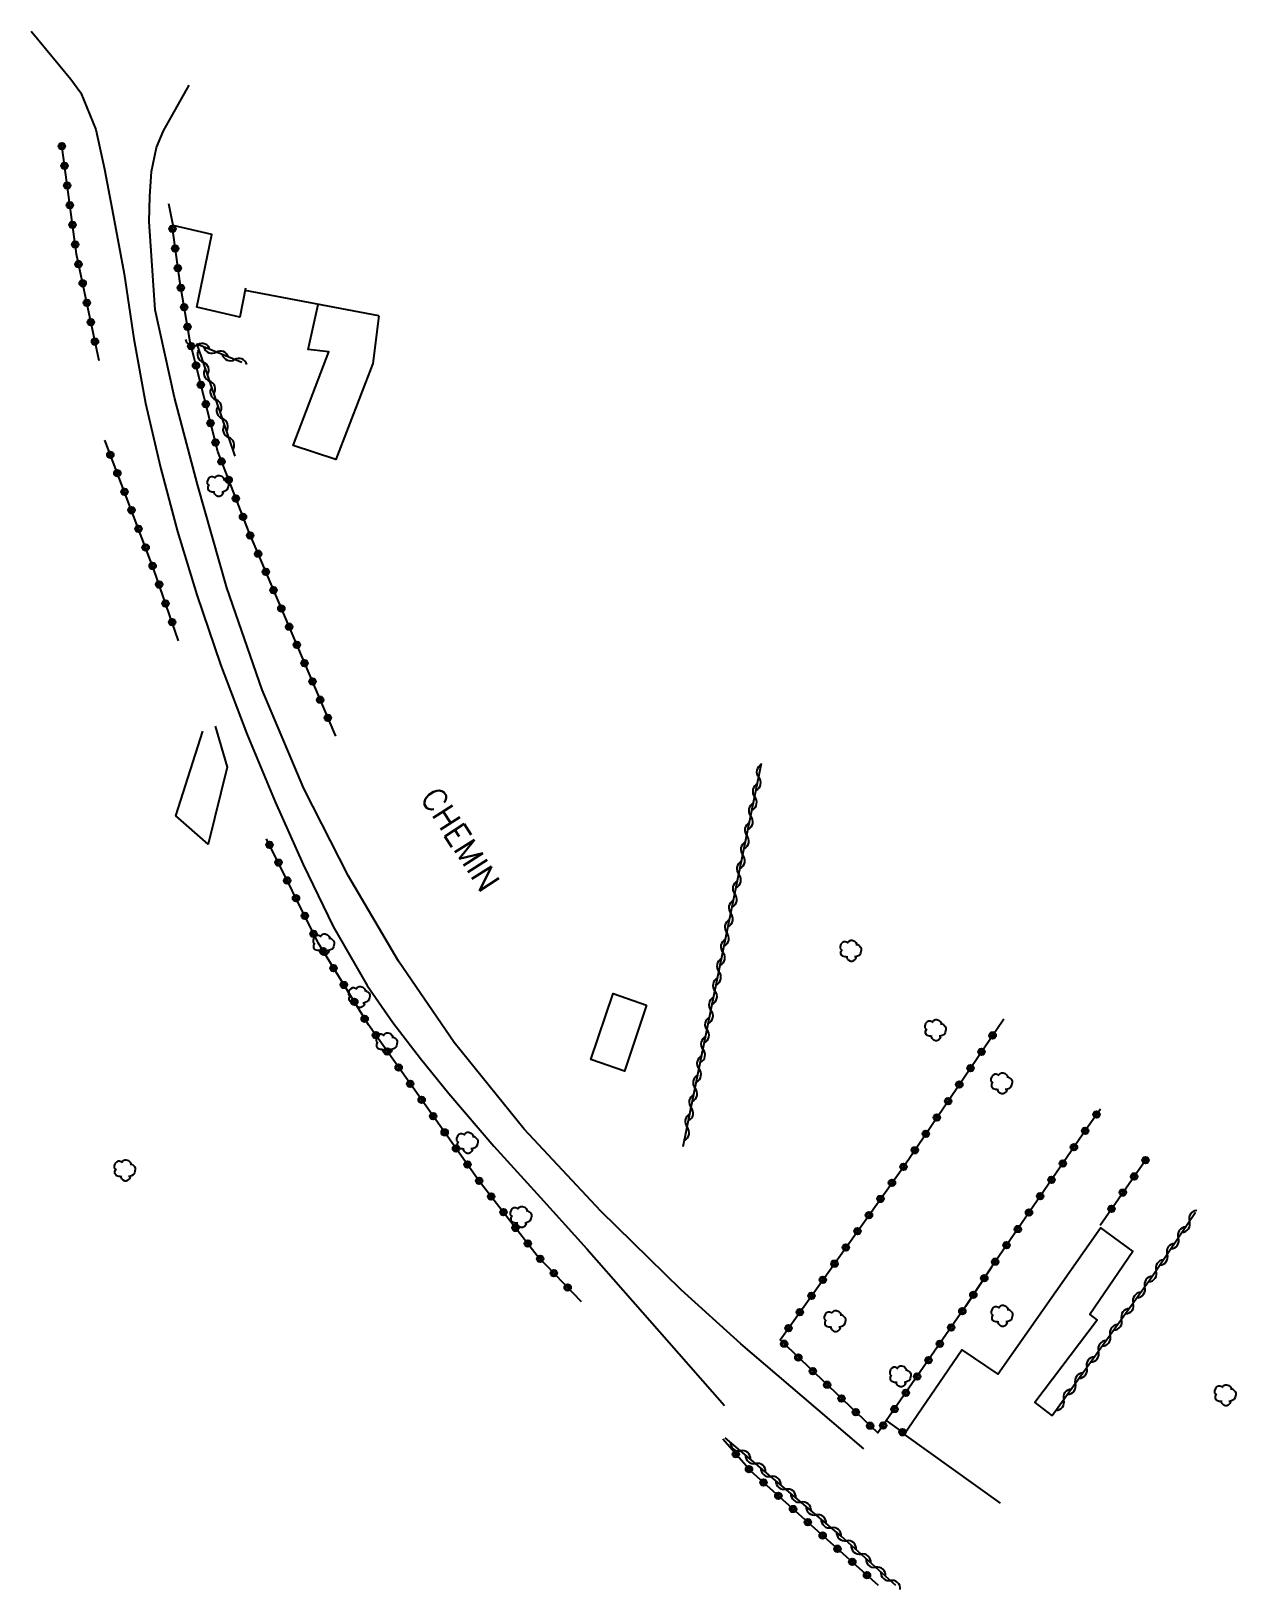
# Model space of a CAD drawing. Header units: millimetres. Extents: x 114000 to 115000, y 120000 to 120927.
# Drawn here: x 114706.3 to 114797.4, y 119999.5 to 120117.5 of the extents above; entities that cross this region are included whole.
import ezdxf

# ---------------------------------------------------------------- set-up
doc = ezdxf.new("R2010")
doc.units = ezdxf.units.MM
doc.layers.get('0').update_dxf_attribs({"linetype": 'CONTINUOUS'})
for name, color, linetype in [('W0071', 7, 'CONTINUOUS'), ('W0101', 7, 'CONTINUOUS'), ('W0104', 1, 'CONTINUOUS'), ('W0300', 7, 'CONTINUOUS'), ('W0310', 3, 'CONTINUOUS'), ('W0323', 7, 'CONTINUOUS'), ('W0989', 7, 'CONTINUOUS')]:
    doc.layers.add(name, color=color, linetype=linetype)
doc.styles.get("Standard").update_dxf_attribs({"font": 'romans.shx', "width": 0.85})

# ---------------------------------------------------------------- blocks, each defined once
blk = doc.blocks.new('T300')
for p, q in [((-0.8, 0.51), (-0.86, 0.34)), ((-0.86, 0.34), (-0.86, 0.17)), ((-0.86, 0.17), (-0.74, 0.06)), ((-0.69, 0.63), (-0.8, 0.51)), ((-0.8, -0.06), (-0.74, 0.06)), ((-0.74, 0.06), (-0.69, 0.11)), ((-0.57, 0.69), (-0.69, 0.63)), ((-0.46, 0.69), (-0.57, 0.69)), ((-0.29, 0.63), (-0.46, 0.69)), ((-0.29, 0.63), (-0.17, 0.74)), ((-0.23, 0.57), (-0.29, 0.63)), ((-0.17, 0.74), (-0.06, 0.8)), ((-0.06, 0.8), (0.06, 0.8)), ((0.06, 0.8), (0.23, 0.74)), ((0.23, 0.74), (0.34, 0.63)), ((0.34, 0.63), (0.4, 0.51)), ((0.46, 0.46), (0.34, 0.46)), ((0.4, 0.51), (0.4, 0.46)), ((0.57, 0.4), (0.46, 0.46)), ((0.57, 0.4), (0.69, 0.29)), ((0.69, 0.29), (0.74, 0.17)), ((0.74, 0.06), (0.69, -0.17)), ((0.74, 0.17), (0.74, 0.06)), ((-0.8, -0.17), (-0.8, -0.06)), ((-0.8, -0.23), (-0.8, -0.17)), ((-0.74, -0.34), (-0.8, -0.23)), ((-0.69, -0.4), (-0.74, -0.34)), ((-0.51, -0.46), (-0.69, -0.4)), ((-0.4, -0.46), (-0.51, -0.46)), ((-0.4, -0.46), (-0.34, -0.46)), ((-0.34, -0.46), (-0.34, -0.4)), ((-0.34, -0.51), (-0.34, -0.46)), ((-0.29, -0.63), (-0.34, -0.51)), ((-0.17, -0.74), (-0.29, -0.63)), ((-0.06, -0.8), (-0.17, -0.74)), ((0.06, -0.8), (-0.06, -0.8)), ((0.17, -0.74), (0.06, -0.8)), ((0.23, -0.69), (0.17, -0.74)), ((0.29, -0.46), (0.23, -0.46)), ((0.29, -0.63), (0.23, -0.69)), ((0.46, -0.4), (0.29, -0.46)), ((0.34, -0.51), (0.29, -0.63)), ((0.34, -0.51), (0.34, -0.46)), ((0.57, -0.34), (0.46, -0.4)), ((0.63, -0.29), (0.57, -0.34)), ((0.69, -0.17), (0.63, -0.29))]:
    blk.add_line(p, q)
blk = doc.blocks.new('t323o')
at = {"color": 0, "linetype": 'Continuous'}
for radius in [0.25, 0.15]:
    blk.add_circle((0, 0), radius, dxfattribs=at)
blk = doc.blocks.new('t310o')
at = {"color": 0, "linetype": 'Continuous'}
for centre, start, end in [((-0.5, 0.38), 216.8699, 323.1304), ((0.5, -0.37), 36.8699, 143.1303)]:
    blk.add_arc(centre, 0.625, start, end, dxfattribs=at)

msp = doc.modelspace()

# ---------------------------------------------------------------- linework, layer by layer
at = {"layer": 'W0071'}
for points in [[(114706.35, 120117.5), (114708.52, 120114.88), (114709.35, 120113.88), (114710.09, 120112.84), (114711.24, 120110.08), (114711.89, 120107.06), (114712.47, 120104.03), (114713.38, 120099.16), (114714.11, 120094.25), (114714.98, 120089.38), (114716.12, 120084.51), (114717.41, 120079.68), (114718.86, 120074.9), (114720.65, 120069.61), (114722.64, 120064.39), (114724.8, 120059.25), (114726.91, 120054.5), (114729.17, 120049.82), (114731.76, 120045.34), (114733.7, 120042.55), (114735.78, 120039.84), (114737.92, 120037.18), (114741.32, 120033.2), (114744.85, 120029.32), (114748.37, 120025.44), (114751.84, 120021.49), (114755.31, 120017.54), (114758.78, 120013.59)], [(114769.3, 120010.32), (114764.65, 120014.29), (114760, 120018.25), (114755.48, 120022.35), (114749.42, 120028.28), (114743.62, 120034.48), (114738.32, 120041.05), (114734.13, 120047.19), (114730.34, 120053.62), (114726.97, 120060.24), (114723.81, 120067.71), (114721.15, 120075.41), (114718.93, 120083.23), (114717.18, 120089.8), (114715.73, 120096.44), (114715.26, 120103.12), (114715.32, 120105.01), (114715.45, 120106.89), (114715.83, 120108.7), (114716.36, 120109.97), (114717.04, 120111.19), (114718.28, 120113.43)]]:
    msp.add_lwpolyline(points, dxfattribs=at)
at = {"layer": 'W0101'}
msp.add_lwpolyline([(114732.63, 120095.98), (114722.52, 120097.91)], dxfattribs=at)
at = {"layer": 'W0104'}
for points in [[(114722.55, 120098.08), (114722.11, 120095.87), (114718.88, 120096.63), (114720, 120102.12), (114717.08, 120102.8), (114716.75, 120104.44)], [(114732.63, 120095.98), (114732.17, 120092.37), (114729.37, 120085.12), (114726.15, 120086.17), (114728.85, 120093.25), (114727.28, 120093.43), (114728.05, 120096.85)], [(114720.25, 120064.97), (114721.17, 120061.85), (114719.72, 120056.03), (114717.28, 120058.17), (114719.32, 120064.57)], [(114779.63, 120006.2), (114772.35, 120011.43), (114776.72, 120017.8), (114779.43, 120015.97), (114787.2, 120027.03), (114789.65, 120025.23), (114786.4, 120020.48), (114786.95, 120020.05), (114782.23, 120013.83), (114783.53, 120012.82)]]:
    msp.add_lwpolyline(points, dxfattribs=at)
msp.add_lwpolyline([(114752.88, 120043.87), (114751.2, 120038.88), (114748.65, 120039.75), (114750.35, 120044.75)], close=True, dxfattribs=at)
at = {"layer": 'W0310'}
for points in [[(114722.28, 120092.45), (114718.88, 120093.83), (114721.75, 120085.37)], [(114755.65, 120033.17), (114757.77, 120043.55), (114761.45, 120061.52), (114761.56, 120062.15)], [(114794.37, 120028.18), (114791.03, 120023.23), (114783.53, 120012.82)], [(114771.73, 120000), (114767.6, 120003.72), (114758.83, 120011.15)]]:
    msp.add_lwpolyline(points, dxfattribs=at)
at = {"layer": 'W0323'}
for points in [[(114711.48, 120092.57), (114709.77, 120100.65), (114708.66, 120108.88)], [(114729.37, 120064.2), (114725.92, 120072.32), (114722.77, 120079.72), (114720.45, 120085.72), (114718.37, 120094), (114717.6, 120098.43), (114717.03, 120102.63)], [(114717.48, 120071.4), (114715.63, 120076.8), (114711.92, 120086.57)], [(114747.95, 120021.43), (114744.6, 120024.92), (114740.23, 120030.55), (114736.2, 120036.23), (114731.85, 120042.37), (114728.05, 120048.57), (114724.15, 120056.43)], [(114787.19, 120036), (114786.15, 120034.52), (114778.95, 120024.05), (114777, 120021.08), (114770.37, 120011.52), (114762.97, 120018.55), (114772.35, 120031.72), (114779.89, 120042.82)], [(114787.17, 120027.23), (114790.76, 120032.37)], [(114772.37, 120011.47), (114771.02, 120012.47)], [(114770.4, 120000), (114760.75, 120008.63), (114758.65, 120011.05)]]:
    msp.add_lwpolyline(points, dxfattribs=at)

# ---------------------------------------------------------------- block references
at = {"layer": 'W0300', "rotation": 359.9999899820874}
for p in [(114720.52, 120083.12), (114728.52, 120048.45), (114768.37, 120047.97), (114731.2, 120044.48), (114774.77, 120041.97), (114733.28, 120040.97), (114779.77, 120037.95), (114739.37, 120033.45), (114713.48, 120031.37), (114743.43, 120027.85), (114779.8, 120020.37), (114767.17, 120019.97), (114772.12, 120015.8), (114796.68, 120014.37)]:
    msp.add_blockref('T300', p, dxfattribs=at)
at = {"layer": 'W0310'}
for p, rotation in [((114718.94, 120093.81), 157.8652433366419), ((114719.34, 120092.47), 288.7086042772834), ((114720.33, 120093.24), 157.8652433366419), ((114721.72, 120092.68), 157.8652433366419), ((114719.83, 120091.05), 288.7086042772834), ((114720.31, 120089.63), 288.7086042772834), ((114720.79, 120088.21), 288.7086042772834), ((114721.27, 120086.79), 288.7086042772834), ((114761.36, 120061.09), 78.41559295568229), ((114761.06, 120059.62), 78.41559295568229), ((114760.76, 120058.15), 78.41559295568229), ((114760.46, 120056.68), 78.41559295568229), ((114760.16, 120055.21), 78.41559295568229), ((114759.86, 120053.74), 78.41559295568229), ((114759.55, 120052.27), 78.41559295568229), ((114759.25, 120050.8), 78.41559295568229), ((114758.95, 120049.33), 78.41559295568229), ((114758.65, 120047.86), 78.41559295568229), ((114758.35, 120046.39), 78.41559295568229), ((114758.05, 120044.92), 78.41559295568229), ((114757.75, 120043.46), 78.47586680149685), ((114757.45, 120041.99), 78.47586680149685), ((114757.15, 120040.52), 78.47586680149685), ((114756.85, 120039.05), 78.47586680149685), ((114756.55, 120037.58), 78.47586680149685), ((114756.25, 120036.11), 78.47586680149685), ((114755.95, 120034.64), 78.47586680149685), ((114793.92, 120027.52), 236.0070501173489), ((114793.08, 120026.27), 236.0070501173489), ((114792.24, 120025.03), 236.0070501173489), ((114791.4, 120023.78), 236.0070501173489), ((114790.54, 120022.56), 234.2443738751622), ((114789.67, 120021.34), 234.2443738751622), ((114788.79, 120020.12), 234.2443738751622), ((114787.92, 120018.9), 234.2443738751622), ((114787.04, 120017.69), 234.2443738751622), ((114786.16, 120016.47), 234.2443738751622), ((114785.29, 120015.25), 234.2443738751622), ((114784.41, 120014.03), 234.2443738751622), ((114759.98, 120010.18), 139.7074389557582), ((114761.12, 120009.21), 139.7074389557582), ((114762.27, 120008.24), 139.7074389557582), ((114763.41, 120007.27), 139.7074389557582), ((114764.55, 120006.3), 139.7074389557582), ((114765.7, 120005.33), 139.7074389557582), ((114766.84, 120004.36), 139.7074389557582), ((114767.98, 120003.38), 137.9962184532644), ((114769.09, 120002.37), 137.9962184532644), ((114770.21, 120001.37), 137.9962184532644), ((114771.32, 120000.37), 137.9962184532644)]:
    msp.add_blockref('t310o', p, dxfattribs=dict(at, rotation=rotation))
at = {"layer": 'W0323'}
for p, rotation in [((114708.67, 120108.81), 97.68315144663039), ((114708.87, 120107.33), 97.68315144663039), ((114709.07, 120105.84), 97.68315144663039), ((114709.27, 120104.35), 97.68315144663039), ((114709.47, 120102.87), 97.68315144663039), ((114717.04, 120102.56), 97.68844777004223), ((114709.67, 120101.38), 97.68315144663039), ((114717.24, 120101.08), 97.68844777004223), ((114709.93, 120099.9), 101.9857930430362), ((114717.44, 120099.59), 97.68844777004223), ((114710.24, 120098.44), 101.9857930430362), ((114717.66, 120098.1), 99.81616337865037), ((114710.55, 120096.97), 101.9857930430362), ((114717.91, 120096.63), 99.81616337865037), ((114710.86, 120095.5), 101.9857930430362), ((114718.17, 120095.15), 99.81616337865037), ((114711.17, 120094.03), 101.9857930430362), ((114718.45, 120093.68), 104.1159677724612), ((114718.81, 120092.22), 104.1159677724612), ((114719.18, 120090.77), 104.1159677724612), ((114719.55, 120089.31), 104.1159677724612), ((114719.91, 120087.86), 104.1159677724612), ((114720.28, 120086.4), 104.1159677724612), ((114712.33, 120085.48), 110.8300597275671), ((114720.74, 120084.98), 111.1148988148137), ((114712.86, 120084.08), 110.8300597275671), ((114721.28, 120083.58), 111.1148988148137), ((114713.4, 120082.68), 110.8300597275671), ((114721.82, 120082.18), 111.1148988148137), ((114713.93, 120081.28), 110.8300597275671), ((114714.46, 120079.88), 110.8300597275671), ((114722.36, 120080.78), 111.1148988148137), ((114715, 120078.47), 110.8300597275671), ((114722.91, 120079.38), 113.0582745993742), ((114723.5, 120078), 113.0582745993742), ((114715.53, 120077.07), 110.8300597275671), ((114724.08, 120076.62), 113.0582745993742), ((114716.02, 120075.66), 108.9110800744525), ((114724.67, 120075.24), 113.0582745993742), ((114716.51, 120074.24), 108.9110800744525), ((114725.26, 120073.86), 113.0582745993742), ((114717, 120072.82), 108.9110800744525), ((114725.85, 120072.48), 113.0582745993742), ((114726.43, 120071.1), 113.0271361625713), ((114727.02, 120069.72), 113.0271361625713), ((114727.61, 120068.34), 113.0271361625713), ((114728.19, 120066.96), 113.0271361625713), ((114728.78, 120065.58), 113.0271361625713), ((114724.37, 120055.98), 116.3724316171193), ((114725.04, 120054.64), 116.3724316171193), ((114725.71, 120053.3), 116.3724316171193), ((114726.37, 120051.95), 116.3724316171193), ((114727.04, 120050.61), 116.3724316171193), ((114727.7, 120049.26), 116.3724316171193), ((114728.43, 120047.95), 121.5042667192357), ((114729.21, 120046.67), 121.5042667192357), ((114729.99, 120045.39), 121.5042667192357), ((114730.78, 120044.12), 121.5042667192357), ((114731.56, 120042.84), 121.5042667192357), ((114732.4, 120041.59), 125.3428190407394), ((114779.04, 120041.58), 55.831824464483), ((114733.27, 120040.37), 125.3428190407394), ((114778.2, 120040.34), 55.831824464483), ((114734.13, 120039.15), 125.3428190407394), ((114777.36, 120039.1), 55.831824464483), ((114735, 120037.92), 125.3428190407394), ((114776.52, 120037.86), 55.831824464483), ((114735.87, 120036.7), 125.3428190407394), ((114775.67, 120036.61), 55.831824464483), ((114736.74, 120035.48), 125.3618130083139), ((114774.83, 120035.37), 55.831824464483), ((114786.9, 120035.59), 235.0891731510781), ((114737.61, 120034.25), 125.3618130083139), ((114773.99, 120034.13), 55.831824464483), ((114786.04, 120034.36), 235.4768436772732), ((114738.47, 120033.03), 125.3618130083139), ((114773.15, 120032.89), 55.831824464483), ((114785.19, 120033.12), 235.4768436772732), ((114739.34, 120031.81), 125.3618130083139), ((114772.3, 120031.65), 54.52576262129288), ((114784.34, 120031.89), 235.4768436772732), ((114790.6, 120032.15), 55.08059798755055), ((114740.21, 120030.58), 125.3618130083139), ((114771.43, 120030.43), 54.52576262129288), ((114783.49, 120030.65), 235.4768436772732), ((114789.74, 120030.92), 55.08059798755055), ((114741.13, 120029.4), 127.7847386075756), ((114770.56, 120029.21), 54.52576262129288), ((114782.64, 120029.42), 235.4768436772732), ((114788.88, 120029.69), 55.08059798755055), ((114742.05, 120028.21), 127.7847386075756), ((114769.69, 120027.99), 54.52576262129288), ((114781.79, 120028.18), 235.4768436772732), ((114788.03, 120028.46), 55.08059798755055), ((114742.97, 120027.02), 127.7847386075756), ((114768.82, 120026.77), 54.52576262129288), ((114780.94, 120026.94), 235.4768436772732), ((114743.89, 120025.84), 127.7847386075756), ((114767.95, 120025.54), 54.52576262129288), ((114780.09, 120025.71), 235.4768436772732), ((114744.83, 120024.68), 133.8766972858767), ((114767.08, 120024.32), 54.52576262129288), ((114779.24, 120024.47), 235.4768436772732), ((114745.87, 120023.6), 133.8766972858767), ((114766.21, 120023.1), 54.52576262129288), ((114778.41, 120023.22), 236.6859012578655), ((114746.91, 120022.51), 133.8766972858767), ((114765.34, 120021.88), 54.52576262129288), ((114777.58, 120021.97), 236.6859012578655), ((114764.47, 120020.66), 54.52576262129288), ((114776.75, 120020.72), 235.2628213738069), ((114763.6, 120019.44), 54.52576262129288), ((114775.9, 120019.49), 235.2628213738069), ((114763.27, 120018.27), 136.4565939773886), ((114775.04, 120018.26), 235.2628213738069), ((114764.35, 120017.23), 136.4565939773886), ((114765.44, 120016.2), 136.4565939773886), ((114774.19, 120017.03), 235.2628213738069), ((114766.53, 120015.17), 136.4565939773886), ((114773.33, 120015.79), 235.2628213738069), ((114767.61, 120014.13), 136.4565939773886), ((114772.48, 120014.56), 235.2628213738069), ((114768.7, 120013.1), 136.4565939773886), ((114771.62, 120013.33), 235.2628213738069), ((114769.79, 120012.07), 136.4565939773886), ((114770.77, 120012.09), 235.2628213738069), ((114772.22, 120011.57), 143.4711446328376), ((114759.63, 120009.92), 130.9856028605626), ((114760.62, 120008.79), 130.9856028605626), ((114761.72, 120007.77), 138.1839599422199), ((114762.84, 120006.77), 138.1839599422199), ((114763.95, 120005.77), 138.1839599422199), ((114765.07, 120004.77), 138.1839599422199), ((114766.19, 120003.77), 138.1839599422199), ((114767.31, 120002.77), 138.1839599422199), ((114768.43, 120001.77), 138.1839599422199), ((114769.54, 120000.77), 138.1839599422199)]:
    msp.add_blockref('t323o', p, dxfattribs=dict(at, rotation=rotation))

# ---------------------------------------------------------------- texts
at = {"layer": 'W0989'}
msp.add_text('CHEMIN', height=1.75, rotation=302.5415, dxfattribs=at).set_placement((114735.72, 120059.6))

doc.saveas('drawing.dxf')
